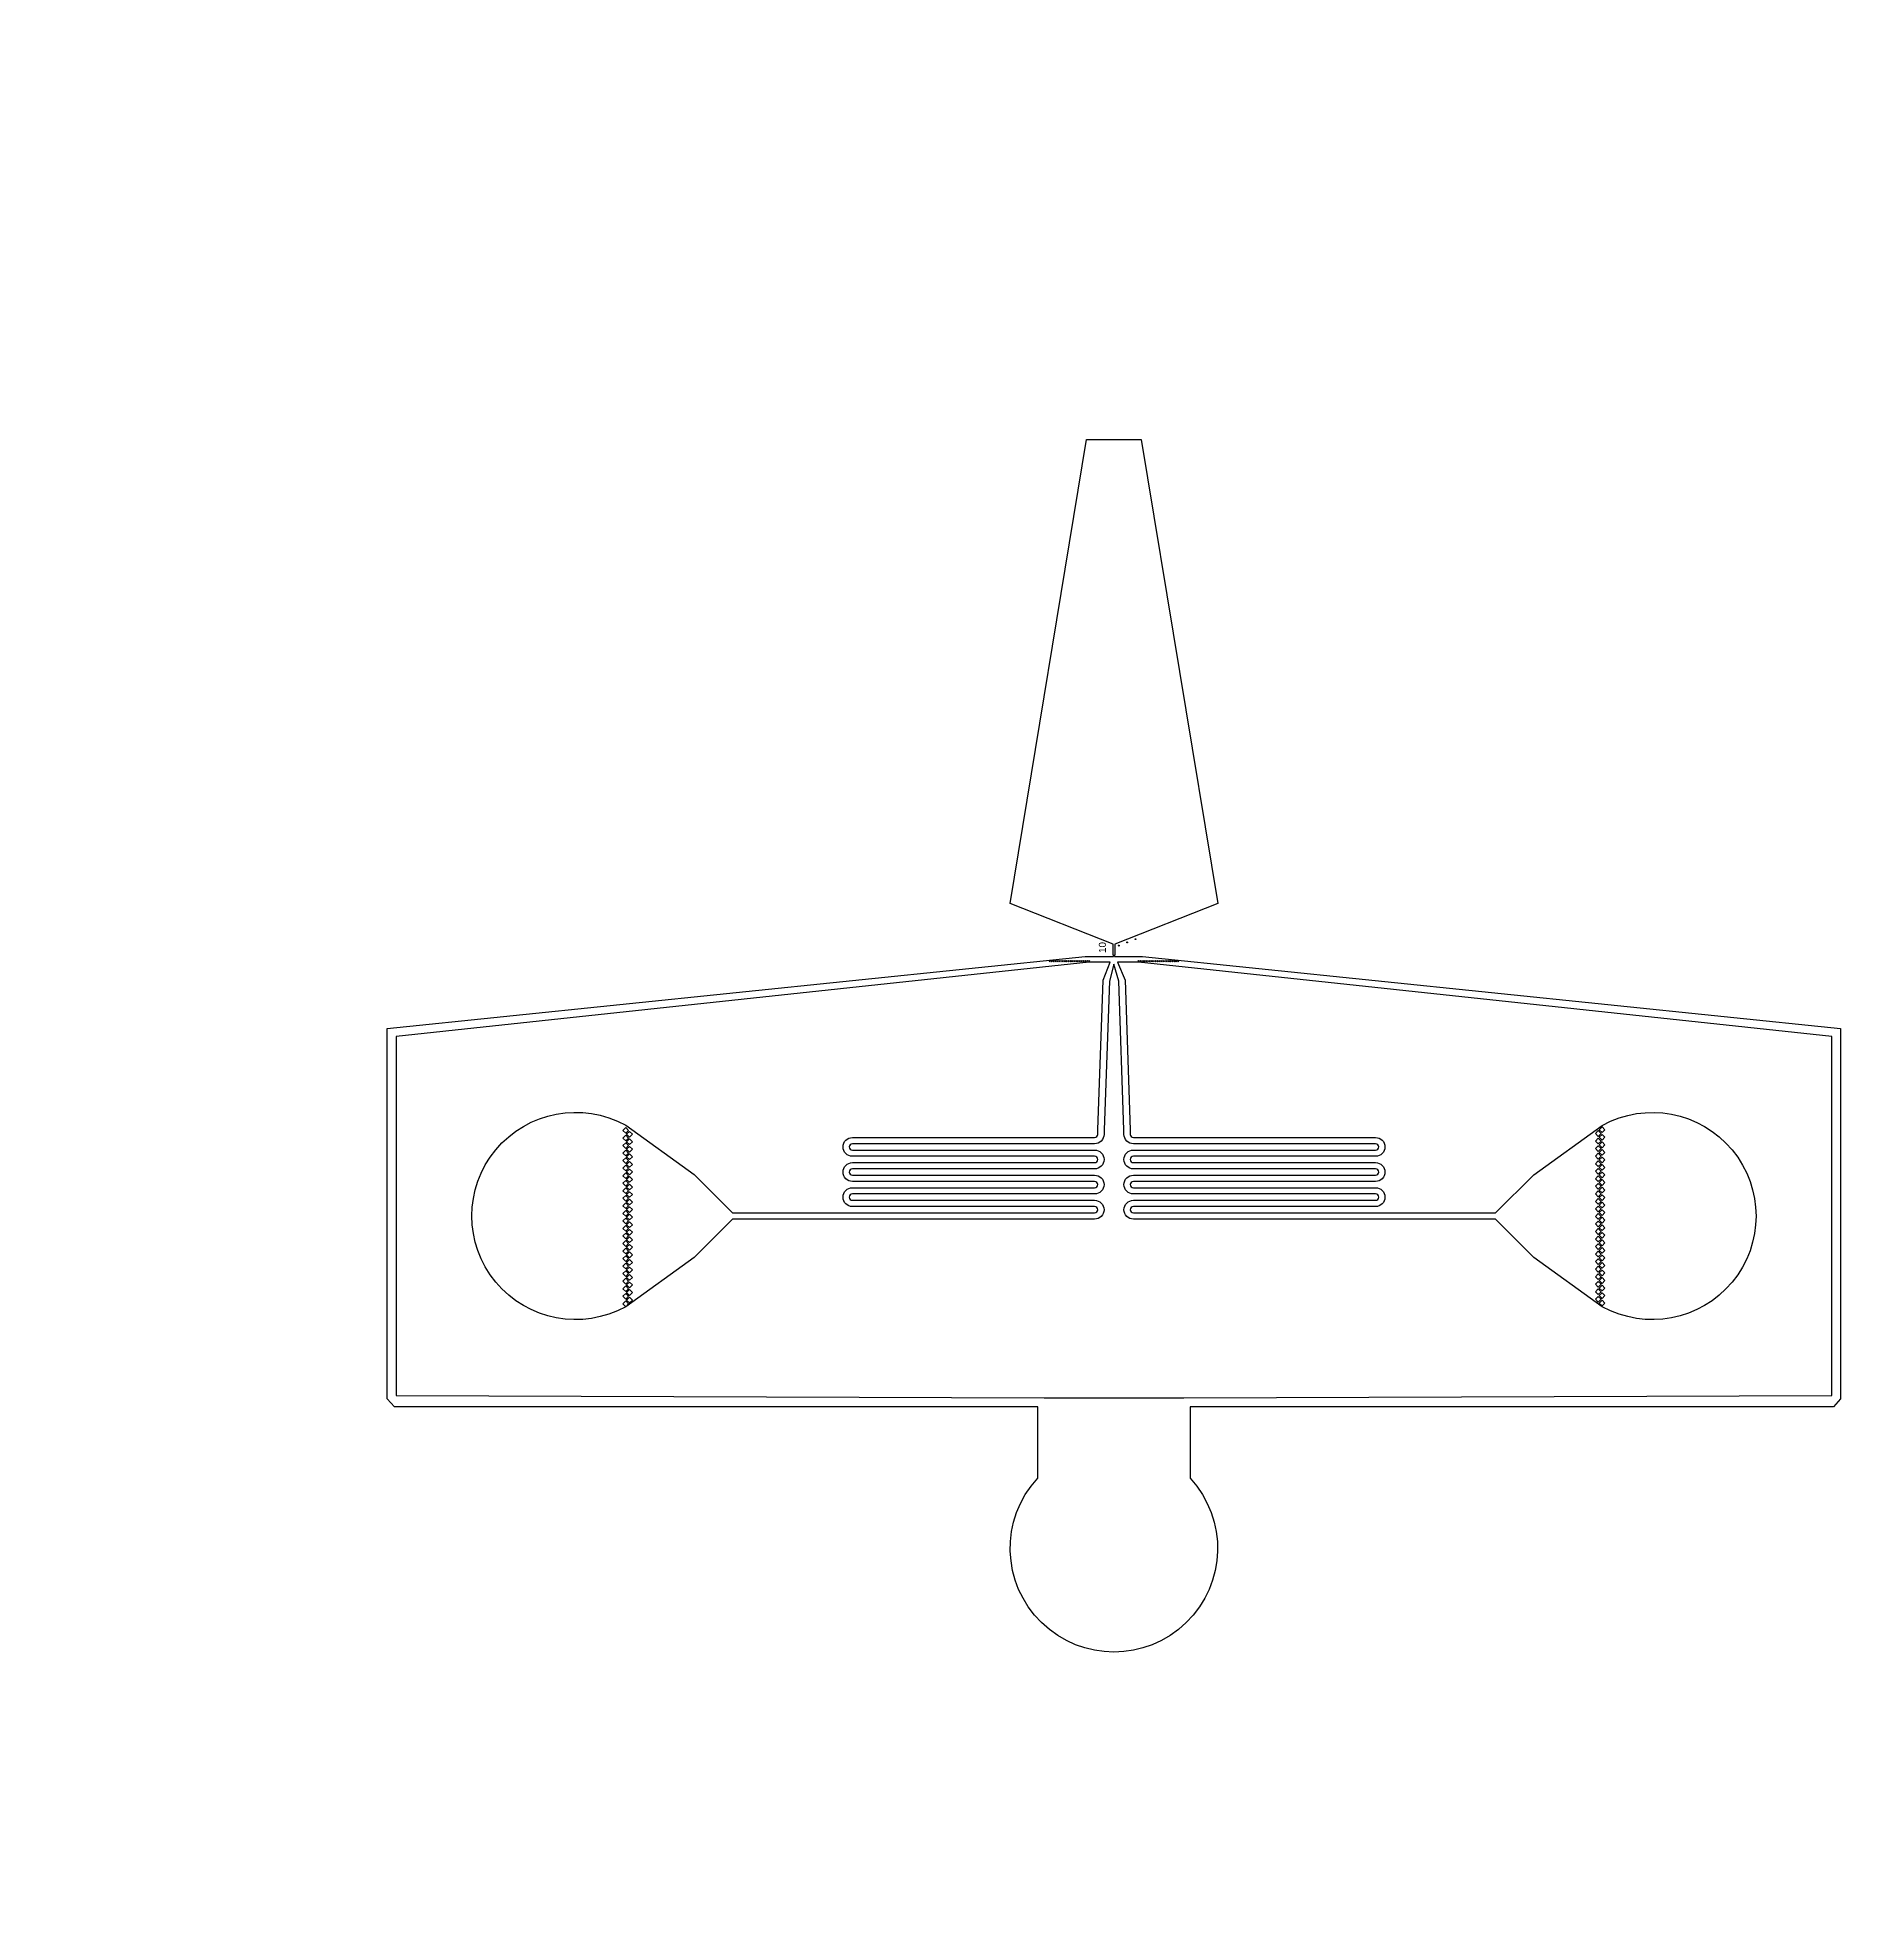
# Model space of a CAD drawing. Header units: inches. Extents: x -50 to 50, y -50 to 50.
# Drawn here: x -12 to 8.38, y -28.99 to -7.98 of the extents above; entities that cross this region are included whole.
import ezdxf

# ---------------------------------------------------------------- set-up
doc = ezdxf.new("R2010")
doc.units = ezdxf.units.IN
doc.header["$MEASUREMENT"] = 0
doc.styles.get("Standard").update_dxf_attribs({"font": 'arial.ttf'})

# ---------------------------------------------------------------- blocks, each defined once
blk = doc.blocks.new('*U19')
blk.add_circle((-0.042, 0), 0.005)
blk = doc.blocks.new('*U20')
at = {"color": 0, "linetype": 'ByBlock', "lineweight": -2, "transparency": 16777216}
for p in [(0, 0.2), (0, 0.1), (0, 0)]:
    blk.add_blockref('*U19', p, dxfattribs=at)

msp = doc.modelspace()

# ---------------------------------------------------------------- linework, layer by layer
msp.add_lwpolyline([(0.299, -12.462), (1.152, -17.635), (0.005, -18.087), (0.005, -18.087), (0.005, -18.207), (0, -18.207), (0, -18.227), (0.314, -18.227), (8.095, -19.028), (8.095, -23.157), (8.015, -23.244), (0.844, -23.244), (0.844, -24.04, -2.283917), (-0.854, -24.04), (-0.854, -23.244), (-8.025, -23.244), (-8.105, -23.157), (-8.105, -19.028), (-0.324, -18.227), (-0.01, -18.227), (-0.01, -18.207), (-0.015, -18.207), (-0.015, -18.087), (-0.015, -18.087), (-1.162, -17.635), (-0.309, -12.462)], format="xyb", close=True)
for points in [[(-0.714, -18.277), (-0.721, -18.269), (-0.728, -18.277), (-0.721, -18.284)], [(-0.693, -18.277), (-0.7, -18.269), (-0.707, -18.277), (-0.7, -18.284)], [(-0.672, -18.277), (-0.679, -18.269), (-0.686, -18.277), (-0.679, -18.284)], [(-0.651, -18.277), (-0.658, -18.269), (-0.665, -18.277), (-0.658, -18.284)], [(-0.63, -18.277), (-0.637, -18.269), (-0.644, -18.277), (-0.637, -18.284)], [(-0.609, -18.277), (-0.616, -18.269), (-0.623, -18.277), (-0.616, -18.284)], [(-0.588, -18.277), (-0.595, -18.269), (-0.602, -18.277), (-0.595, -18.284)], [(-0.567, -18.277), (-0.574, -18.269), (-0.581, -18.277), (-0.574, -18.284)], [(-0.546, -18.277), (-0.553, -18.269), (-0.56, -18.277), (-0.553, -18.284)], [(-0.525, -18.277), (-0.532, -18.269), (-0.539, -18.277), (-0.532, -18.284)], [(-0.504, -18.277), (-0.511, -18.269), (-0.518, -18.277), (-0.511, -18.284)], [(-0.483, -18.277), (-0.49, -18.269), (-0.497, -18.277), (-0.49, -18.284)], [(-0.462, -18.277), (-0.469, -18.269), (-0.476, -18.277), (-0.469, -18.284)], [(-0.441, -18.277), (-0.448, -18.269), (-0.455, -18.277), (-0.448, -18.284)], [(-0.42, -18.277), (-0.427, -18.269), (-0.434, -18.277), (-0.427, -18.284)], [(-0.399, -18.277), (-0.406, -18.269), (-0.413, -18.277), (-0.406, -18.284)], [(-0.378, -18.277), (-0.385, -18.269), (-0.392, -18.277), (-0.385, -18.284)], [(-0.357, -18.277), (-0.364, -18.269), (-0.371, -18.277), (-0.364, -18.284)], [(-0.336, -18.277), (-0.343, -18.269), (-0.35, -18.277), (-0.343, -18.284)], [(-0.315, -18.277), (-0.322, -18.269), (-0.329, -18.277), (-0.322, -18.284)], [(-0.294, -18.277), (-0.301, -18.269), (-0.308, -18.277), (-0.301, -18.284)], [(-0.273, -18.277), (-0.28, -18.269), (-0.287, -18.277), (-0.28, -18.284)], [(0.263, -18.277), (0.27, -18.269), (0.277, -18.277), (0.27, -18.284)], [(0.284, -18.277), (0.291, -18.269), (0.298, -18.277), (0.291, -18.284)], [(0.305, -18.277), (0.312, -18.269), (0.319, -18.277), (0.312, -18.284)], [(0.326, -18.277), (0.333, -18.269), (0.34, -18.277), (0.333, -18.284)], [(0.347, -18.277), (0.354, -18.269), (0.361, -18.277), (0.354, -18.284)], [(0.368, -18.277), (0.375, -18.269), (0.382, -18.277), (0.375, -18.284)], [(0.389, -18.277), (0.396, -18.269), (0.403, -18.277), (0.396, -18.284)], [(0.41, -18.277), (0.417, -18.269), (0.424, -18.277), (0.417, -18.284)], [(0.431, -18.277), (0.438, -18.269), (0.445, -18.277), (0.438, -18.284)], [(0.452, -18.277), (0.459, -18.269), (0.466, -18.277), (0.459, -18.284)], [(0.473, -18.277), (0.48, -18.269), (0.487, -18.277), (0.48, -18.284)], [(0.494, -18.277), (0.501, -18.269), (0.508, -18.277), (0.501, -18.284)], [(0.515, -18.277), (0.522, -18.269), (0.529, -18.277), (0.522, -18.284)], [(0.536, -18.277), (0.543, -18.269), (0.55, -18.277), (0.543, -18.284)], [(0.557, -18.277), (0.564, -18.269), (0.571, -18.277), (0.564, -18.284)], [(0.578, -18.277), (0.585, -18.269), (0.592, -18.277), (0.585, -18.284)], [(0.599, -18.277), (0.606, -18.269), (0.613, -18.277), (0.606, -18.284)], [(0.62, -18.277), (0.627, -18.269), (0.634, -18.277), (0.627, -18.284)], [(0.641, -18.277), (0.648, -18.269), (0.655, -18.277), (0.648, -18.284)], [(0.662, -18.277), (0.669, -18.269), (0.676, -18.277), (0.669, -18.284)], [(0.683, -18.277), (0.69, -18.269), (0.697, -18.277), (0.69, -18.284)], [(0.704, -18.277), (0.711, -18.269), (0.718, -18.277), (0.711, -18.284)], [(-5.478, -20.165), (-5.446, -20.133), (-5.414, -20.165), (-5.446, -20.196)], [(5.426, -20.199), (5.394, -20.167), (5.362, -20.199), (5.394, -20.231)], [(5.468, -20.157), (5.436, -20.125), (5.404, -20.157), (5.436, -20.189)], [(-5.446, -20.28), (-5.478, -20.249), (-5.446, -20.217), (-5.414, -20.249)], [(-5.446, -20.364), (-5.478, -20.333), (-5.446, -20.301), (-5.414, -20.333)], [(-5.436, -20.207), (-5.404, -20.175), (-5.372, -20.207), (-5.404, -20.238)], [(-5.436, -20.291), (-5.404, -20.259), (-5.372, -20.291), (-5.404, -20.322)], [(-5.436, -20.375), (-5.404, -20.343), (-5.372, -20.375), (-5.404, -20.406)], [(5.426, -20.283), (5.394, -20.251), (5.362, -20.283), (5.394, -20.315)], [(5.426, -20.367), (5.394, -20.335), (5.362, -20.367), (5.394, -20.399)], [(5.436, -20.273), (5.468, -20.241), (5.436, -20.209), (5.404, -20.241)], [(5.436, -20.357), (5.468, -20.325), (5.436, -20.293), (5.404, -20.325)], [(5.436, -20.441), (5.468, -20.409), (5.436, -20.377), (5.404, -20.409)], [(-5.446, -20.448), (-5.478, -20.417), (-5.446, -20.385), (-5.414, -20.417)], [(-5.446, -20.532), (-5.478, -20.501), (-5.446, -20.469), (-5.414, -20.501)], [(-5.446, -20.616), (-5.478, -20.585), (-5.446, -20.553), (-5.414, -20.585)], [(-5.404, -20.427), (-5.372, -20.459), (-5.404, -20.49), (-5.436, -20.459)], [(-5.404, -20.511), (-5.372, -20.543), (-5.404, -20.574), (-5.436, -20.543)], [(5.394, -20.419), (5.362, -20.451), (5.394, -20.483), (5.426, -20.451)], [(5.394, -20.503), (5.362, -20.535), (5.394, -20.567), (5.426, -20.535)], [(5.394, -20.587), (5.362, -20.619), (5.394, -20.651), (5.426, -20.619)], [(5.436, -20.525), (5.468, -20.493), (5.436, -20.461), (5.404, -20.493)], [(5.436, -20.609), (5.468, -20.577), (5.436, -20.545), (5.404, -20.577)], [(-5.446, -20.7), (-5.478, -20.669), (-5.446, -20.637), (-5.414, -20.669)], [(-5.446, -20.784), (-5.478, -20.753), (-5.446, -20.721), (-5.414, -20.753)], [(-5.404, -20.595), (-5.372, -20.627), (-5.404, -20.658), (-5.436, -20.627)], [(-5.404, -20.679), (-5.372, -20.711), (-5.404, -20.742), (-5.436, -20.711)], [(-5.404, -20.763), (-5.372, -20.795), (-5.404, -20.826), (-5.436, -20.795)], [(5.394, -20.671), (5.362, -20.703), (5.394, -20.735), (5.426, -20.703)], [(5.394, -20.755), (5.362, -20.787), (5.394, -20.819), (5.426, -20.787)], [(5.436, -20.693), (5.468, -20.661), (5.436, -20.629), (5.404, -20.661)], [(5.436, -20.777), (5.468, -20.745), (5.436, -20.713), (5.404, -20.745)], [(5.436, -20.861), (5.468, -20.829), (5.436, -20.797), (5.404, -20.829)], [(-5.446, -20.868), (-5.478, -20.837), (-5.446, -20.805), (-5.414, -20.837)], [(-5.446, -20.952), (-5.478, -20.921), (-5.446, -20.889), (-5.414, -20.921)], [(-5.446, -21.036), (-5.478, -21.005), (-5.446, -20.973), (-5.414, -21.005)], [(-5.446, -21.036), (-5.478, -21.005), (-5.446, -20.973), (-5.414, -21.005)], [(-5.404, -20.847), (-5.372, -20.879), (-5.404, -20.91), (-5.436, -20.879)], [(-5.404, -20.931), (-5.372, -20.963), (-5.404, -20.994), (-5.436, -20.963)], [(5.394, -20.839), (5.362, -20.871), (5.394, -20.903), (5.426, -20.871)], [(5.394, -20.923), (5.362, -20.955), (5.394, -20.987), (5.426, -20.955)], [(5.426, -21.039), (5.394, -21.007), (5.362, -21.039), (5.394, -21.071)], [(5.436, -20.945), (5.468, -20.913), (5.436, -20.881), (5.404, -20.913)], [(5.436, -21.029), (5.468, -20.997), (5.436, -20.965), (5.404, -20.997)], [(5.436, -21.029), (5.468, -20.997), (5.436, -20.965), (5.404, -20.997)], [(-5.446, -21.12), (-5.478, -21.089), (-5.446, -21.057), (-5.414, -21.089)], [(-5.446, -21.204), (-5.478, -21.173), (-5.446, -21.141), (-5.414, -21.173)], [(-5.436, -21.047), (-5.404, -21.015), (-5.372, -21.047), (-5.404, -21.078)], [(-5.436, -21.131), (-5.404, -21.099), (-5.372, -21.131), (-5.404, -21.162)], [(-5.404, -21.183), (-5.372, -21.215), (-5.404, -21.246), (-5.436, -21.215)], [(5.426, -21.123), (5.394, -21.091), (5.362, -21.123), (5.394, -21.155)], [(5.394, -21.175), (5.362, -21.207), (5.394, -21.239), (5.426, -21.207)], [(5.436, -21.113), (5.468, -21.081), (5.436, -21.049), (5.404, -21.081)], [(5.436, -21.197), (5.468, -21.165), (5.436, -21.133), (5.404, -21.165)], [(5.468, -21.249), (5.436, -21.217), (5.404, -21.249), (5.436, -21.281)], [(-5.478, -21.257), (-5.446, -21.225), (-5.414, -21.257), (-5.446, -21.288)], [(-5.446, -21.373), (-5.478, -21.341), (-5.446, -21.309), (-5.414, -21.341)], [(-5.446, -21.457), (-5.478, -21.425), (-5.446, -21.393), (-5.414, -21.425)], [(-5.436, -21.299), (-5.404, -21.267), (-5.372, -21.299), (-5.404, -21.331)], [(-5.436, -21.383), (-5.404, -21.351), (-5.372, -21.383), (-5.404, -21.415)], [(5.426, -21.291), (5.394, -21.259), (5.362, -21.291), (5.394, -21.323)], [(5.426, -21.375), (5.394, -21.343), (5.362, -21.375), (5.394, -21.407)], [(5.426, -21.459), (5.394, -21.427), (5.362, -21.459), (5.394, -21.491)], [(5.436, -21.365), (5.468, -21.333), (5.436, -21.301), (5.404, -21.333)], [(5.436, -21.449), (5.468, -21.417), (5.436, -21.385), (5.404, -21.417)], [(-5.446, -21.541), (-5.478, -21.509), (-5.446, -21.477), (-5.414, -21.509)], [(-5.446, -21.625), (-5.478, -21.593), (-5.446, -21.561), (-5.414, -21.593)], [(-5.436, -21.467), (-5.404, -21.435), (-5.372, -21.467), (-5.404, -21.499)], [(-5.404, -21.519), (-5.372, -21.551), (-5.404, -21.583), (-5.436, -21.551)], [(-5.404, -21.603), (-5.372, -21.635), (-5.404, -21.667), (-5.436, -21.635)], [(5.394, -21.511), (5.362, -21.543), (5.394, -21.575), (5.426, -21.543)], [(5.394, -21.595), (5.362, -21.627), (5.394, -21.659), (5.426, -21.627)], [(5.436, -21.533), (5.468, -21.501), (5.436, -21.469), (5.404, -21.501)], [(5.436, -21.617), (5.468, -21.585), (5.436, -21.553), (5.404, -21.585)], [(5.436, -21.701), (5.468, -21.669), (5.436, -21.637), (5.404, -21.669)], [(-5.446, -21.709), (-5.478, -21.677), (-5.446, -21.645), (-5.414, -21.677)], [(-5.446, -21.793), (-5.478, -21.761), (-5.446, -21.729), (-5.414, -21.761)], [(-5.446, -21.877), (-5.478, -21.845), (-5.446, -21.813), (-5.414, -21.845)], [(-5.404, -21.687), (-5.372, -21.719), (-5.404, -21.751), (-5.436, -21.719)], [(-5.404, -21.771), (-5.372, -21.803), (-5.404, -21.835), (-5.436, -21.803)], [(5.394, -21.679), (5.362, -21.711), (5.394, -21.743), (5.426, -21.711)], [(5.394, -21.763), (5.362, -21.795), (5.394, -21.827), (5.426, -21.795)], [(5.394, -21.847), (5.362, -21.879), (5.394, -21.911), (5.426, -21.879)], [(5.436, -21.785), (5.468, -21.753), (5.436, -21.721), (5.404, -21.753)], [(5.436, -21.869), (5.468, -21.837), (5.436, -21.805), (5.404, -21.837)], [(-5.446, -21.961), (-5.478, -21.929), (-5.446, -21.897), (-5.414, -21.929)], [(-5.446, -22.045), (-5.478, -22.013), (-5.446, -21.981), (-5.414, -22.013)], [(-5.404, -21.855), (-5.372, -21.887), (-5.404, -21.919), (-5.436, -21.887)], [(-5.404, -21.939), (-5.372, -21.971), (-5.404, -22.003), (-5.436, -21.971)], [(-5.404, -22.023), (-5.372, -22.055), (-5.404, -22.087), (-5.436, -22.055)], [(5.394, -21.931), (5.362, -21.963), (5.394, -21.995), (5.426, -21.963)], [(5.394, -22.015), (5.362, -22.047), (5.394, -22.079), (5.426, -22.047)], [(5.436, -21.953), (5.468, -21.921), (5.436, -21.889), (5.404, -21.921)], [(5.436, -22.037), (5.468, -22.005), (5.436, -21.973), (5.404, -22.005)], [(5.436, -22.121), (5.468, -22.089), (5.436, -22.057), (5.404, -22.089)], [(-5.446, -22.129), (-5.478, -22.097), (-5.446, -22.065), (-5.414, -22.097)]]:
    msp.add_lwpolyline(points, close=True)
msp.add_lwpolyline([(4.083, -21.154), (0.212, -21.153, -1), (0.212, -20.943), (2.911, -20.943, 1), (2.911, -20.873), (0.212, -20.873, -1), (0.212, -20.663), (2.911, -20.663, 1), (2.911, -20.593), (0.212, -20.593, -1), (0.212, -20.383), (2.911, -20.383, 1), (2.911, -20.313), (0.212, -20.313, -0.414214), (0.107, -20.208), (0.107, -20.158), (0.049, -18.5), (-0.005, -18.312), (-0.055, -18.5), (-0.115, -20.158), (-0.115, -20.208, -0.414214), (-0.22, -20.313), (-2.919, -20.313, 1), (-2.919, -20.383), (-0.22, -20.383, -1), (-0.22, -20.593), (-2.919, -20.593, 1), (-2.919, -20.663), (-0.22, -20.663, -1), (-0.22, -20.873), (-2.919, -20.873, 1), (-2.919, -20.943), (-0.22, -20.943, -1), (-0.22, -21.153), (-4.092, -21.153), (-4.257, -21.153), (-4.684, -21.58), (-5.446, -22.129, -1.695798), (-5.446, -20.107), (-4.683, -20.657), (-4.257, -21.083), (-4.092, -21.083), (-0.22, -21.083, 0.999885), (-0.22, -21.013), (-2.919, -21.013, -1), (-2.919, -20.803), (-0.22, -20.803, 1), (-0.22, -20.733), (-2.919, -20.733, -1), (-2.919, -20.523), (-0.22, -20.523, 1), (-0.22, -20.453), (-2.919, -20.453, -1), (-2.919, -20.243), (-0.22, -20.243, 0.414214), (-0.185, -20.208), (-0.185, -20.157), (-0.125, -18.491), (-0.045, -18.287), (-0.28, -18.287), (-8.005, -19.118), (-8.005, -23.118), (-0.783, -23.144), (0.773, -23.144), (7.995, -23.118), (7.995, -19.118), (0.27, -18.287), (0.035, -18.287), (0.119, -18.491), (0.177, -20.157), (0.177, -20.208, 0.414214), (0.212, -20.243), (2.911, -20.243, -1), (2.911, -20.453), (0.212, -20.453, 1), (0.212, -20.523), (2.911, -20.523, -1), (2.911, -20.733), (0.212, -20.733, 1), (0.212, -20.803), (2.911, -20.803, -1), (2.911, -21.013), (0.212, -21.013, 0.999885), (0.212, -21.083), (4.083, -21.084), (4.249, -21.084), (4.674, -20.658), (5.438, -20.108, -1.695798), (5.438, -22.129), (4.677, -21.581), (4.249, -21.154), (4.083, -21.154)], format="xyb")
msp.add_circle((0, 0), 50)

# ---------------------------------------------------------------- block references
at = {"rotation": 291.0923977487499}
msp.add_blockref('*U20', (0.064, -18.143), dxfattribs=at)

# ---------------------------------------------------------------- texts
at = {"insert": (-0.173, -18.186), "char_height": 0.0785, "attachment_point": 1, "rotation": 90}
msp.add_mtext_dynamic_manual_height_columns('10', width=0.27962, gutter_width=1, heights=[0.136], dxfattribs=at)

doc.saveas('drawing.dxf')
